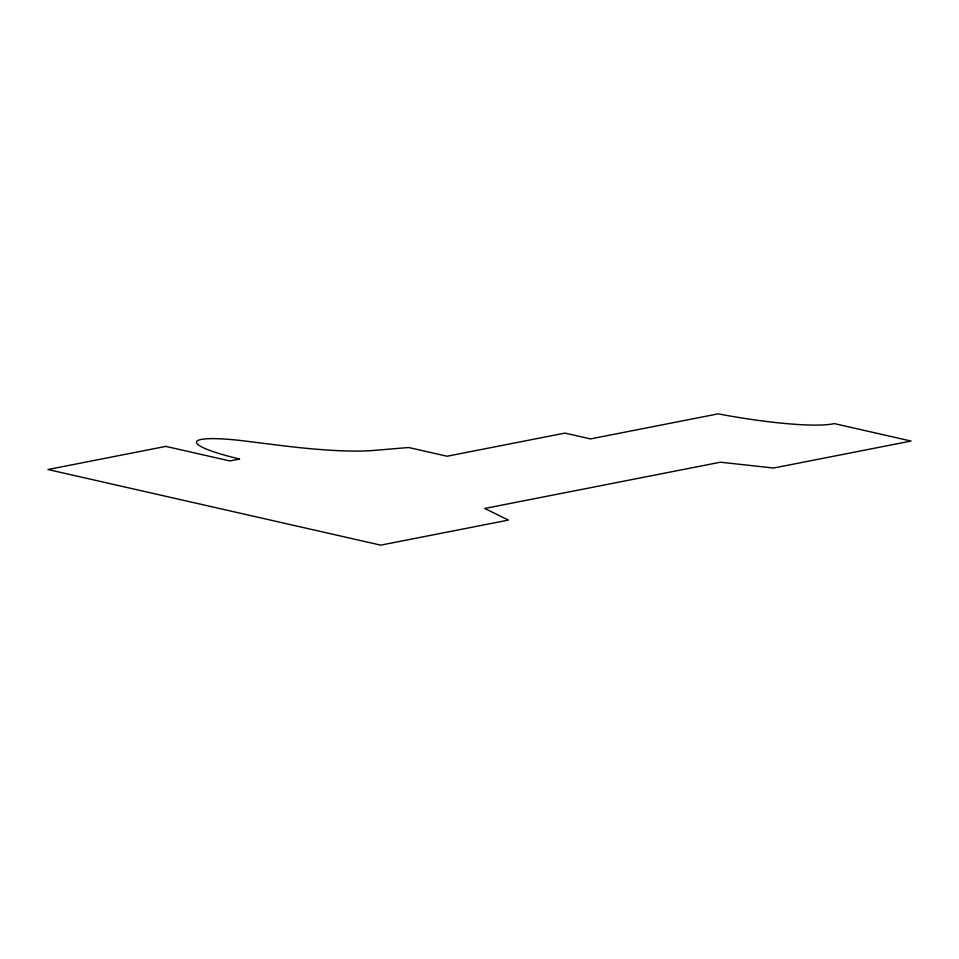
<?xml version="1.0" encoding="UTF-8"?>
<svg xmlns="http://www.w3.org/2000/svg" width="959" height="959" viewBox="0 0 959 959"><rect width="100%" height="100%" fill="white"/><g stroke="black" fill="none" stroke-linecap="round" stroke-linejoin="round"><path stroke-width="1.44" d="M165.799 446.391L47.95 469.526L380.735 545.144L508.402 520.09L484.739 508.462L720.437 462.202L773.565 468.028L911.05 441.044L834.258 423.59A110.992 15.26 10 0 1 718.171 413.856L590.504 438.91L564.911 433.096L447.062 456.232L408.666 447.505L373.159 450.478A169.755 23.328 10 0 1 281.359 445.551L243.298 440.828A72.644 9.986 10 0 0 196.511 441.967A72.644 9.986 10 0 0 239.618 459.001L229.8 460.931L165.799 446.391"/></g></svg>
